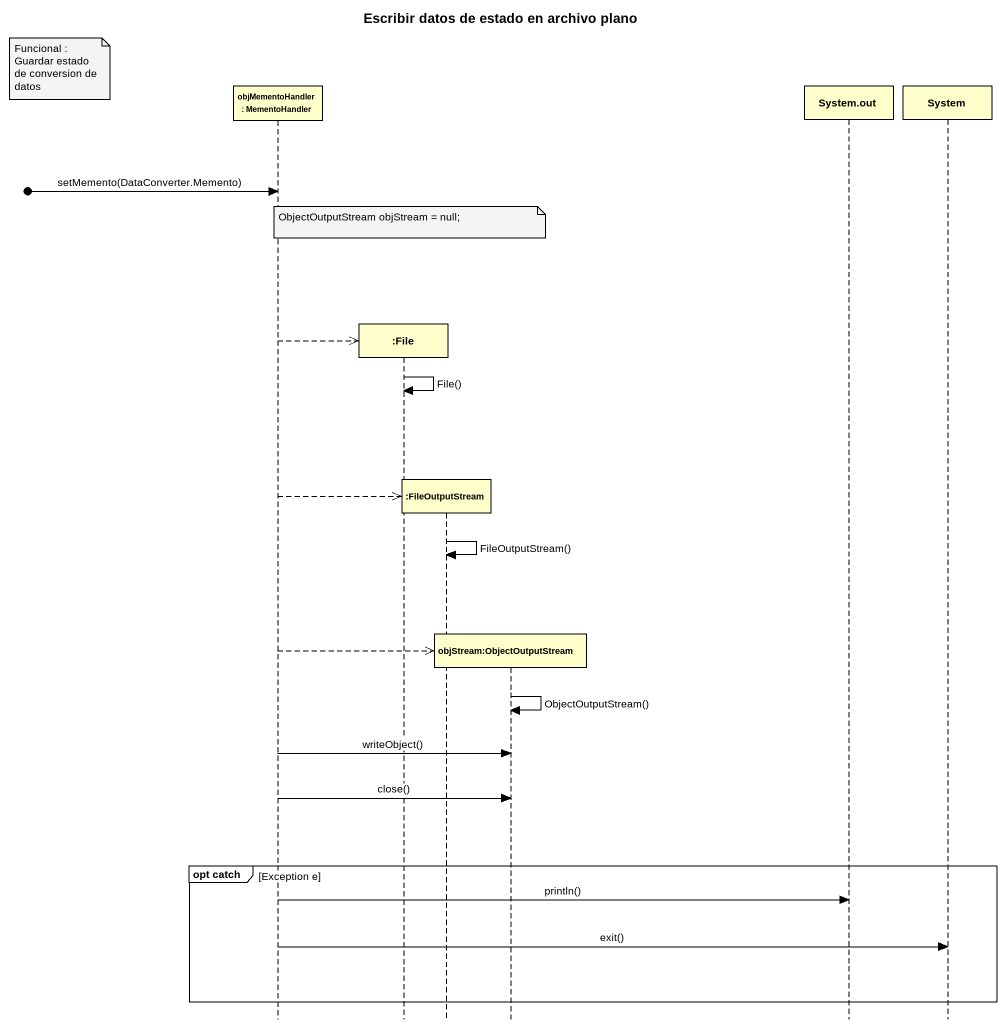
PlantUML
@startuml
title Escribir datos de estado en archivo plano
hide footbox
participant "objMementoHandler : MementoHandler" as objMementoHandler
participant ":File" as File_
participant ":FileOutputStream" as FileOutputStream
participant "objStream:ObjectOutputStream" as objStream_ObjectOutputStream
participant "System.out" as System_out
participant System

note left of objMementoHandler : Funcional : Guardar estado de conversion de datos
[o-> objMementoHandler : setMemento(DataConverter.Memento)
note over File_ : ObjectOutputStream objStream = null;
objMementoHandler -->> File_ **
File_ -> File_ : File()
objMementoHandler -->> FileOutputStream **
FileOutputStream -> FileOutputStream : FileOutputStream()
objMementoHandler -->> objStream_ObjectOutputStream **
objStream_ObjectOutputStream -> objStream_ObjectOutputStream : ObjectOutputStream()
objMementoHandler -> objStream_ObjectOutputStream : writeObject()
objMementoHandler -> objStream_ObjectOutputStream : close()
group opt catch [Exception e]
  objMementoHandler -> System_out : println()
  objMementoHandler -> System : exit()
end
@enduml
